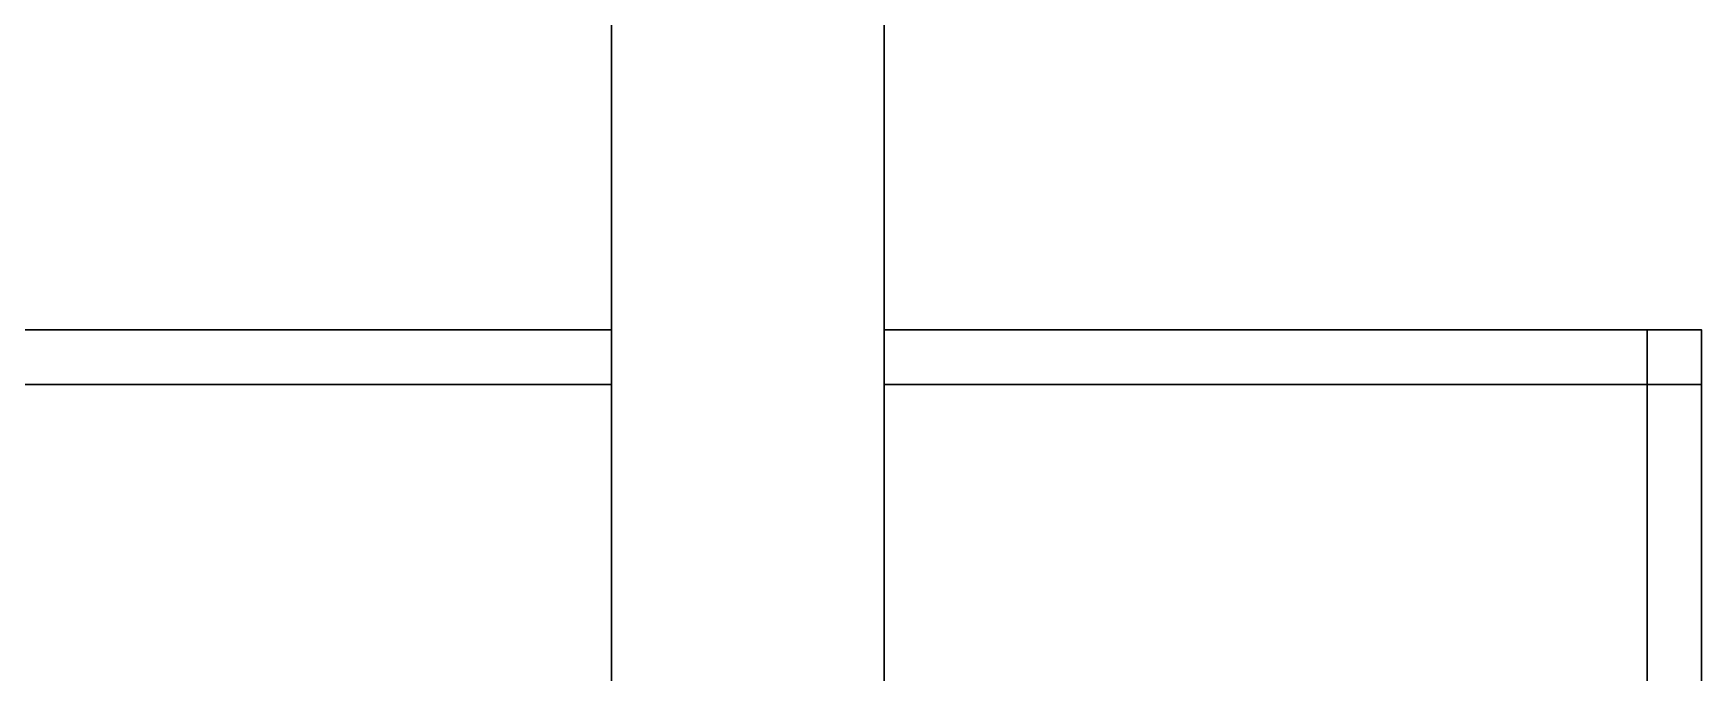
# Model space of a CAD drawing. Header units: millimetres. Extents: x 0 to 145404, y 0 to 194550.
# Drawn here: x 129357 to 131805, y 130313 to 131252 of the extents above; entities that cross this region are included whole.
import ezdxf

# ---------------------------------------------------------------- set-up
doc = ezdxf.new("R2010")
doc.units = ezdxf.units.MM
doc.layers.add('АР - Наружная стена', color=144, linetype='Continuous', lineweight=30)
doc.layers.add('АР - Перегородки 80', color=32, linetype='Continuous', lineweight=30)

# ---------------------------------------------------------------- blocks, each defined once
blk = doc.blocks.new('Квартира 2К 6450 тип 8-1 перекидная')
at = {"layer": 'АР - Наружная стена'}
blk.add_lwpolyline([(6380, 850), (6380, 7500), (5980, 7500), (5980, 850)], close=True, dxfattribs=at)
at = {"layer": 'АР - Перегородки 80', "elevation": 0}
for points in [[(900, 4190), (900, 4270), (5980, 4270), (5980, 4190)], [(7580, 910), (7580, 4270), (7500, 4270), (7500, 910)]]:
    blk.add_lwpolyline(points, close=True, dxfattribs=at)
at = {"layer": 'АР - Перегородки 80'}
blk.add_lwpolyline([(7580, 4190), (7580, 4270), (6380, 4270), (6380, 4190)], close=True, dxfattribs=at)
blk = doc.blocks.new('V_Section_2')
blk.add_blockref('Квартира 2К 6450 тип 8-1 перекидная', (8950, -7500, 0))

msp = doc.modelspace()

# ---------------------------------------------------------------- block references
msp.add_blockref('V_Section_2', (115275.5, 134046.1, 0))

doc.saveas('drawing.dxf')
